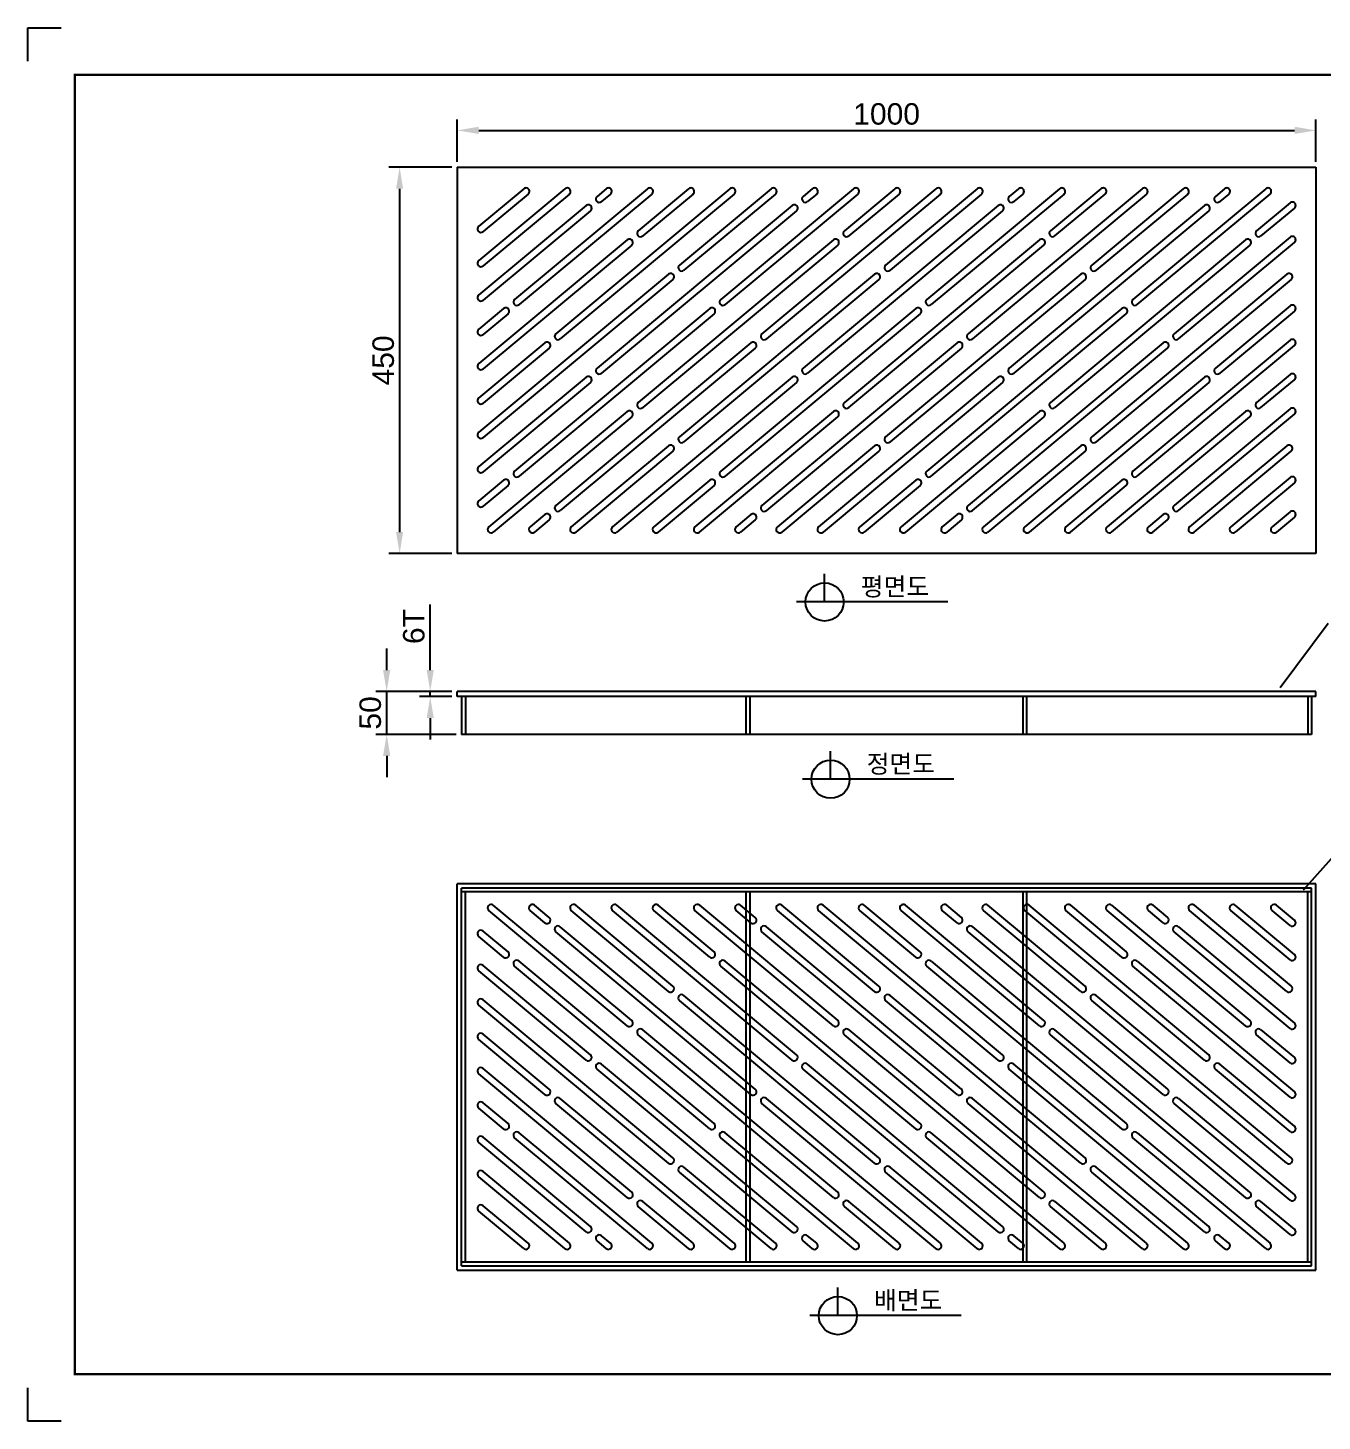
# Model space of a CAD drawing. Header units: millimetres. Extents: x 3004 to 5300, y 908 to 2531.
# Drawn here: x 3004 to 4512, y 908 to 2531 of the extents above; entities that cross this region are included whole.
import ezdxf
from ezdxf.enums import TextEntityAlignment as Align

# ---------------------------------------------------------------- set-up
doc = ezdxf.new("R2010")
doc.units = ezdxf.units.MM
for name, color, linetype in [('LAYOUT', 7, 'Continuous'), ('TEXT', 7, 'Continuous'), ('압연강', 40, 'Continuous')]:
    doc.layers.add(name, color=color, linetype=linetype)
doc.styles.get("Standard").update_dxf_attribs({"font": 'arial.ttf'})
doc.dimstyles.new('ISO-25', dxfattribs={"dimscale": 10, "dimtxt": 2.5, "dimasz": 2.5, "dimexe": 1.25, "dimexo": 0.625, "dimtad": 1, "dimtxsty": 'Standard', "dimcen": 2.5, "dimadec": 0, "dimazin": 0, "dimtfac": 1, "dimtmove": 0, "dimatfit": 3, "dimfxl": 1, "dimarcsym": 0})

# ---------------------------------------------------------------- blocks, each defined once
blk = doc.blocks.new('*D3')
at = {"color": 0, "lineweight": -2, "transparency": 16777216}
for p, q in [((3504.5, 2374.6), (3504.5, 2423.9)), ((4504.5, 2374.6), (4504.5, 2423.9)), ((3529.5, 2411.4), (4479.5, 2411.4))]:
    blk.add_line(p, q, dxfattribs=at)
at = {"color": 0, "transparency": 16777216}
for points in [[(3529.5, 2415.6), (3529.5, 2407.2), (3504.5, 2411.4)], [(4479.5, 2415.6), (4479.5, 2407.2), (4504.5, 2411.4)]]:
    blk.add_solid(points, dxfattribs=at)
at = {"layer": 'Defpoints', "color": 0, "transparency": 16777216}
for p in [(4504.5, 2411.4), (3504.5, 2368.4), (4504.5, 2368.4)]:
    blk.add_point(p, dxfattribs=at)
at = {"color": 0, "transparency": 16777216, "insert": (4004.5, 2430.4), "char_height": 25, "attachment_point": 5}
blk.add_mtext('1000', dxfattribs=at)
blk = doc.blocks.new('*D4')
at = {"color": 0, "lineweight": -2, "transparency": 16777216}
for p, q in [((3498.2, 2368.4), (3424.9, 2368.4)), ((3437.4, 2343.4), (3437.4, 1943.4)), ((3498.2, 1918.4), (3424.9, 1918.4))]:
    blk.add_line(p, q, dxfattribs=at)
at = {"color": 0, "transparency": 16777216}
for points in [[(3433.2, 2343.4), (3441.5, 2343.4), (3437.4, 2368.4)], [(3433.2, 1943.4), (3441.5, 1943.4), (3437.4, 1918.4)]]:
    blk.add_solid(points, dxfattribs=at)
at = {"layer": 'Defpoints', "color": 0, "transparency": 16777216}
for p in [(3504.5, 2368.4), (3437.4, 1918.4), (3504.5, 1918.4)]:
    blk.add_point(p, dxfattribs=at)
at = {"color": 0, "transparency": 16777216, "insert": (3418.4, 2143.4), "char_height": 25, "attachment_point": 5, "rotation": 90}
blk.add_mtext('450', dxfattribs=at)
blk = doc.blocks.new('*D5')
at = {"color": 0, "lineweight": -2, "transparency": 16777216}
for p, q in [((3422.3, 1782.7), (3422.3, 1807.7)), ((3498.2, 1757.7), (3409.8, 1757.7)), ((3422.3, 1707.7), (3422.3, 1757.7)), ((3503.2, 1707.7), (3409.8, 1707.7)), ((3422.3, 1682.7), (3422.3, 1657.7))]:
    blk.add_line(p, q, dxfattribs=at)
at = {"color": 0, "transparency": 16777216}
for points in [[(3418.1, 1782.7), (3426.5, 1782.7), (3422.3, 1757.7)], [(3418.1, 1682.7), (3426.5, 1682.7), (3422.3, 1707.7)]]:
    blk.add_solid(points, dxfattribs=at)
at = {"layer": 'Defpoints', "color": 0, "transparency": 16777216}
for p in [(3422.3, 1757.7), (3504.5, 1757.7), (3509.5, 1707.7)]:
    blk.add_point(p, dxfattribs=at)
at = {"color": 0, "transparency": 16777216, "insert": (3403.3, 1732.7), "char_height": 25, "attachment_point": 5, "rotation": 90}
blk.add_mtext('50', dxfattribs=at)
blk = doc.blocks.new('*D6')
at = {"color": 0, "lineweight": -2, "transparency": 16777216}
for p, q in [((3473, 1782.7), (3473, 1858.9)), ((3498.2, 1757.7), (3460.5, 1757.7)), ((3473, 1751.7), (3473, 1757.7)), ((3498.2, 1751.7), (3460.5, 1751.7)), ((3473, 1726.7), (3473, 1701.7))]:
    blk.add_line(p, q, dxfattribs=at)
at = {"color": 0, "transparency": 16777216}
for points in [[(3468.9, 1782.7), (3477.2, 1782.7), (3473, 1757.7)], [(3468.9, 1726.7), (3477.2, 1726.7), (3473, 1751.7)]]:
    blk.add_solid(points, dxfattribs=at)
at = {"layer": 'Defpoints', "color": 0, "transparency": 16777216}
for p in [(3473, 1757.7), (3504.5, 1757.7), (3504.5, 1751.7)]:
    blk.add_point(p, dxfattribs=at)
at = {"color": 0, "transparency": 16777216, "insert": (3454, 1833.3), "char_height": 25, "attachment_point": 5, "rotation": 90}
blk.add_mtext('6T', dxfattribs=at)

msp = doc.modelspace()

# ---------------------------------------------------------------- linework, layer by layer
for p, q in [((3004.485, 2530.828), (3043.134, 2530.828)), ((3004.485, 2492.179), (3004.485, 2530.828)), ((3504.454, 2368.384), (4504.454, 2368.384)), ((3504.454, 2368.384), (3504.454, 1918.384)), ((4504.454, 2368.384), (4504.454, 1918.384)), ((4504.454, 1918.384), (3504.454, 1918.384)), ((3932.292, 1861.95), (3932.292, 1894.721)), ((4075.934, 1861.95), (3899.521, 1861.95)), ((4504.454, 1757.657), (3504.454, 1757.657)), ((3504.454, 1751.657), (3504.454, 1757.657)), ((4504.454, 1751.657), (4504.454, 1757.657)), ((4504.454, 1751.657), (3504.454, 1751.657)), ((3509.454, 1751.657), (3509.454, 1707.657)), ((3513.954, 1751.657), (3513.954, 1707.657)), ((3840.954, 1707.657), (3840.954, 1751.657)), ((3845.454, 1707.657), (3845.454, 1751.657)), ((4163.454, 1707.657), (4163.454, 1751.657)), ((4167.954, 1707.657), (4167.954, 1751.657)), ((4494.954, 1751.657), (4494.954, 1707.657)), ((4499.454, 1751.657), (4499.454, 1707.657)), ((4499.454, 1707.657), (3509.454, 1707.657)), ((3939.214, 1655.449), (3939.214, 1688.22)), ((4082.856, 1655.449), (3906.443, 1655.449)), ((4504.454, 1533.649), (3504.454, 1533.649)), ((3504.454, 1083.649), (3504.454, 1533.649)), ((4499.454, 1528.649), (3509.454, 1528.649)), ((3509.454, 1088.649), (3509.454, 1528.649)), ((4499.454, 1088.649), (4499.454, 1528.649)), ((4504.454, 1083.649), (4504.454, 1533.649)), ((4499.454, 1524.149), (3509.454, 1524.149)), ((3513.954, 1093.149), (3513.954, 1524.149)), ((3840.954, 1093.149), (3840.954, 1524.149)), ((3845.454, 1093.149), (3845.454, 1524.149)), ((4163.454, 1093.149), (4163.454, 1524.149)), ((4167.954, 1093.149), (4167.954, 1524.149)), ((4494.954, 1093.149), (4494.954, 1524.149)), ((3509.454, 1093.149), (4499.454, 1093.149)), ((3509.454, 1088.649), (4499.454, 1088.649)), ((3504.454, 1083.649), (4504.454, 1083.649)), ((3947.764, 1030.478), (3947.764, 1063.249)), ((4091.406, 1030.478), (3914.992, 1030.478)), ((3004.485, 907.586), (3004.485, 946.235)), ((3043.134, 907.586), (3004.485, 907.586))]:
    msp.add_line(p, q)
at = {"color": 4}
for p, q in [((4462.761, 1762.338), (4518.848, 1837.412)), ((4490.093, 1526.418), (4552.214, 1596.581))]:
    msp.add_line(p, q, dxfattribs=at)
for centre in [(3932.292, 1861.95), (3939.214, 1655.449), (3947.764, 1030.478)]:
    msp.add_circle(centre, 22.209)
at = {"layer": 'LAYOUT'}
msp.add_line((3059.14, 1027.826), (3059.14, 962.241), dxfattribs=at)
at = {"layer": 'LAYOUT', "const_width": 2.733}
msp.add_lwpolyline([(3059.14, 962.241), (5245.324, 962.241), (5245.324, 2476.173), (3059.14, 2476.173)], close=True, dxfattribs=at)
at = {"layer": '압연강'}
for p, q in [((3629.957, 2343.384), (3529.454, 2259.631)), ((3581.957, 2343.384), (3529.454, 2299.631)), ((3725.957, 2343.384), (3571.332, 2214.53)), ((3821.957, 2343.384), (3619.332, 2174.53)), ((3677.957, 2343.384), (3667.332, 2334.53)), ((3773.957, 2343.384), (3715.332, 2294.53)), ((3869.957, 2343.384), (3763.332, 2254.53)), ((3965.957, 2343.384), (3811.332, 2214.53)), ((4061.957, 2343.384), (3859.332, 2174.53)), ((3917.957, 2343.384), (3907.332, 2334.53)), ((4013.957, 2343.384), (3955.332, 2294.53)), ((4109.957, 2343.384), (4003.332, 2254.53)), ((4205.957, 2343.384), (4051.332, 2214.53)), ((4301.957, 2343.384), (4099.332, 2174.53)), ((4157.957, 2343.384), (4147.332, 2334.53)), ((4253.957, 2343.384), (4195.332, 2294.53)), ((4349.957, 2343.384), (4243.332, 2254.53)), ((4445.957, 2343.384), (4291.332, 2214.53)), ((4397.957, 2343.384), (4387.332, 2334.53)), ((3654.49, 2323.828), (3529.454, 2219.631)), ((3635.079, 2337.239), (3534.575, 2253.486)), ((3587.079, 2337.239), (3534.575, 2293.486)), ((3731.079, 2337.239), (3576.454, 2208.384)), ((3827.079, 2337.239), (3624.454, 2168.384)), ((3894.49, 2323.828), (3667.332, 2134.53)), ((3683.079, 2337.239), (3672.454, 2328.384)), ((3779.079, 2337.239), (3720.454, 2288.384)), ((3875.079, 2337.239), (3768.454, 2248.384)), ((3971.079, 2337.239), (3816.454, 2208.384)), ((4067.079, 2337.239), (3864.454, 2168.384)), ((4134.49, 2323.828), (3907.332, 2134.53)), ((3923.079, 2337.239), (3912.454, 2328.384)), ((4019.079, 2337.239), (3960.454, 2288.384)), ((4115.079, 2337.239), (4008.454, 2248.384)), ((4211.079, 2337.239), (4056.454, 2208.384)), ((4307.079, 2337.239), (4104.454, 2168.384)), ((4374.49, 2323.828), (4147.332, 2134.53)), ((4163.079, 2337.239), (4152.454, 2328.384)), ((4200.454, 2288.384), (4259.079, 2337.239)), ((4355.079, 2337.239), (4248.454, 2248.384)), ((4296.454, 2208.384), (4451.079, 2337.239)), ((4403.079, 2337.239), (4392.454, 2328.384)), ((4474.332, 2327.03), (4435.332, 2294.53)), ((3659.612, 2317.683), (3534.575, 2213.486)), ((3899.612, 2317.683), (3672.454, 2128.384)), ((4139.612, 2317.683), (3912.454, 2128.384)), ((4379.612, 2317.683), (4152.454, 2128.384)), ((4479.454, 2320.884), (4440.454, 2288.384)), ((3702.49, 2283.828), (3529.454, 2139.631)), ((3707.612, 2277.683), (3534.575, 2133.486)), ((3942.49, 2283.828), (3715.332, 2094.53)), ((3947.612, 2277.683), (3720.454, 2088.384)), ((4182.49, 2283.829), (3955.332, 2094.53)), ((3960.454, 2088.384), (4187.612, 2277.683)), ((4422.49, 2283.828), (4195.332, 2094.53)), ((4427.612, 2277.683), (4200.454, 2088.384)), ((4474.332, 2287.03), (4339.332, 2174.53)), ((4344.454, 2168.384), (4479.454, 2280.884)), ((3750.49, 2243.828), (3529.454, 2059.631)), ((3990.49, 2243.829), (3763.332, 2054.53)), ((4230.49, 2243.828), (4003.332, 2054.53)), ((4470.49, 2243.828), (4243.332, 2054.53)), ((3755.612, 2237.683), (3534.575, 2053.486)), ((3995.612, 2237.683), (3768.454, 2048.384)), ((4235.612, 2237.683), (4008.454, 2048.384)), ((4475.612, 2237.683), (4248.454, 2048.384)), ((3558.49, 2203.828), (3529.454, 2179.631)), ((3563.612, 2197.683), (3534.575, 2173.486)), ((3798.49, 2203.828), (3571.332, 2014.53)), ((3803.612, 2197.683), (3576.454, 2008.384)), ((4038.49, 2203.828), (3811.332, 2014.53)), ((4043.612, 2197.683), (3816.454, 2008.384)), ((4278.49, 2203.828), (4051.332, 2014.53)), ((4056.454, 2008.384), (4283.612, 2197.683)), ((4474.332, 2207.03), (4387.332, 2134.53)), ((4479.454, 2200.884), (4392.454, 2128.384)), ((3606.49, 2163.828), (3529.454, 2099.631)), ((3846.49, 2163.828), (3619.332, 1974.53)), ((4086.49, 2163.828), (3859.332, 1974.53)), ((4326.49, 2163.829), (4099.332, 1974.53)), ((4474.332, 2167.03), (4291.332, 2014.53)), ((4296.454, 2008.384), (4479.454, 2160.884)), ((3611.612, 2157.683), (3534.575, 2093.486)), ((3851.612, 2157.683), (3624.454, 1968.384)), ((4091.612, 2157.683), (3864.454, 1968.384)), ((4104.454, 1968.384), (4331.612, 2157.683)), ((4474.332, 2127.03), (4435.332, 2094.53)), ((3654.49, 2123.828), (3529.454, 2019.631)), ((3659.612, 2117.683), (3534.575, 2013.486)), ((3894.49, 2123.828), (3685.332, 1949.53)), ((3899.612, 2117.683), (3690.454, 1943.384)), ((4134.49, 2123.828), (3925.332, 1949.53)), ((4139.612, 2117.683), (3930.454, 1943.384)), ((4374.49, 2123.828), (4165.332, 1949.53)), ((4379.612, 2117.683), (4170.454, 1943.384)), ((4440.454, 2088.384), (4479.454, 2120.884)), ((3702.49, 2083.828), (3541.332, 1949.53)), ((3942.49, 2083.829), (3781.332, 1949.53)), ((4182.49, 2083.828), (4021.332, 1949.53)), ((4422.49, 2083.829), (4261.332, 1949.53)), ((4474.332, 2087.03), (4339.332, 1974.53)), ((4344.454, 1968.384), (4479.454, 2080.884)), ((3707.612, 2077.683), (3546.454, 1943.384)), ((3786.454, 1943.384), (3947.612, 2077.683)), ((4187.612, 2077.683), (4026.454, 1943.384)), ((4266.454, 1943.384), (4427.612, 2077.683)), ((3750.49, 2043.828), (3637.332, 1949.53)), ((3755.612, 2037.683), (3642.454, 1943.384)), ((3990.49, 2043.828), (3877.332, 1949.53)), ((3995.612, 2037.683), (3882.454, 1943.384)), ((4230.49, 2043.828), (4117.332, 1949.53)), ((4235.612, 2037.683), (4122.454, 1943.384)), ((4470.49, 2043.829), (4357.332, 1949.53)), ((4362.454, 1943.384), (4475.612, 2037.683)), ((3558.49, 2003.828), (3529.454, 1979.631)), ((3563.612, 1997.683), (3534.575, 1973.486)), ((3798.49, 2003.828), (3733.332, 1949.53)), ((3803.612, 1997.683), (3738.454, 1943.384)), ((4038.49, 2003.828), (3973.332, 1949.53)), ((4043.612, 1997.683), (3978.454, 1943.384)), ((4278.49, 2003.829), (4213.332, 1949.53)), ((4218.454, 1943.384), (4283.612, 1997.683)), ((4474.332, 2007.03), (4405.332, 1949.53)), ((4479.454, 2000.884), (4410.454, 1943.384)), ((4474.332, 1967.03), (4453.332, 1949.53)), ((3606.49, 1963.828), (3589.332, 1949.53)), ((3611.612, 1957.683), (3594.454, 1943.384)), ((3846.49, 1963.828), (3829.332, 1949.53)), ((3851.612, 1957.683), (3834.454, 1943.384)), ((4086.49, 1963.828), (4069.332, 1949.53)), ((4091.612, 1957.683), (4074.454, 1943.384)), ((4326.49, 1963.829), (4309.332, 1949.53)), ((4314.454, 1943.384), (4331.612, 1957.683)), ((4479.454, 1960.884), (4458.454, 1943.384)), ((3702.49, 1368.205), (3541.332, 1502.503)), ((3707.612, 1374.351), (3546.454, 1508.649)), ((3606.49, 1488.205), (3589.332, 1502.503)), ((3611.612, 1494.351), (3594.454, 1508.649)), ((3750.49, 1408.205), (3637.332, 1502.503)), ((3755.612, 1414.351), (3642.454, 1508.649)), ((3894.49, 1328.205), (3685.332, 1502.503)), ((3899.612, 1334.351), (3690.454, 1508.649)), ((3798.49, 1448.205), (3733.332, 1502.503)), ((3803.612, 1454.351), (3738.454, 1508.649)), ((3942.49, 1368.205), (3781.332, 1502.503)), ((3786.454, 1508.649), (3947.612, 1374.351)), ((3846.49, 1488.205), (3829.332, 1502.503)), ((3851.612, 1494.351), (3834.454, 1508.649)), ((3990.49, 1408.205), (3877.332, 1502.503)), ((3995.612, 1414.351), (3882.454, 1508.649)), ((4134.49, 1328.205), (3925.332, 1502.503)), ((4139.612, 1334.351), (3930.454, 1508.649)), ((4038.49, 1448.205), (3973.332, 1502.503)), ((4043.612, 1454.351), (3978.454, 1508.649)), ((4182.49, 1368.205), (4021.332, 1502.503)), ((4187.612, 1374.351), (4026.454, 1508.649)), ((4086.49, 1488.205), (4069.332, 1502.503)), ((4091.612, 1494.351), (4074.454, 1508.649)), ((4230.49, 1408.205), (4117.332, 1502.503)), ((4235.612, 1414.351), (4122.454, 1508.649)), ((4374.49, 1328.205), (4165.332, 1502.503)), ((4379.612, 1334.351), (4170.454, 1508.649)), ((4278.49, 1448.205), (4213.332, 1502.503)), ((4218.454, 1508.649), (4283.612, 1454.351)), ((4422.49, 1368.205), (4261.332, 1502.503)), ((4266.454, 1508.649), (4427.612, 1374.351)), ((4326.49, 1488.205), (4309.332, 1502.503)), ((4314.454, 1508.649), (4331.612, 1494.351)), ((4470.49, 1408.205), (4357.332, 1502.503)), ((4362.454, 1508.649), (4475.612, 1414.351)), ((4474.332, 1445.003), (4405.332, 1502.503)), ((4479.454, 1451.149), (4410.454, 1508.649)), ((4474.332, 1485.003), (4453.332, 1502.503)), ((4479.454, 1491.149), (4458.454, 1508.649)), ((3563.612, 1454.351), (3534.575, 1478.548)), ((3846.49, 1288.205), (3619.332, 1477.503)), ((3851.612, 1294.351), (3624.454, 1483.649)), ((4086.49, 1288.205), (3859.332, 1477.503)), ((4091.612, 1294.351), (3864.454, 1483.649)), ((4326.49, 1288.205), (4099.332, 1477.503)), ((4104.454, 1483.649), (4331.612, 1294.351)), ((4474.332, 1365.003), (4339.332, 1477.503)), ((4344.454, 1483.649), (4479.454, 1371.149)), ((3558.49, 1448.205), (3529.454, 1472.402)), ((3654.49, 1328.205), (3529.454, 1432.402)), ((3659.612, 1334.351), (3534.575, 1438.548)), ((3798.49, 1248.205), (3571.332, 1437.503)), ((3803.612, 1254.351), (3576.454, 1443.649)), ((4038.49, 1248.205), (3811.332, 1437.503)), ((4043.612, 1254.351), (3816.454, 1443.649)), ((4278.49, 1248.205), (4051.332, 1437.503)), ((4056.454, 1443.649), (4283.612, 1254.351)), ((4474.332, 1285.003), (4291.332, 1437.503)), ((4296.454, 1443.649), (4479.454, 1291.149)), ((3755.612, 1214.351), (3534.575, 1398.548)), ((3990.49, 1208.205), (3763.332, 1397.503)), ((3995.612, 1214.351), (3768.454, 1403.649)), ((4230.49, 1208.205), (4003.332, 1397.503)), ((4235.612, 1214.351), (4008.454, 1403.649)), ((4470.49, 1208.205), (4243.332, 1397.503)), ((4475.612, 1214.351), (4248.454, 1403.649)), ((3750.49, 1208.205), (3529.454, 1392.402)), ((3947.612, 1174.351), (3720.454, 1363.649)), ((3960.454, 1363.649), (4187.612, 1174.351)), ((4427.612, 1174.351), (4200.454, 1363.649)), ((4440.454, 1363.649), (4479.454, 1331.149)), ((3606.49, 1288.205), (3529.454, 1352.402)), ((3611.612, 1294.351), (3534.575, 1358.548)), ((3942.49, 1168.205), (3715.332, 1357.503)), ((4182.49, 1168.205), (3955.332, 1357.503)), ((4422.49, 1168.205), (4195.332, 1357.503)), ((4474.332, 1325.003), (4435.332, 1357.503)), ((3707.612, 1174.351), (3534.575, 1318.548)), ((3894.49, 1128.205), (3667.332, 1317.503)), ((3899.612, 1134.351), (3672.454, 1323.649)), ((4134.49, 1128.205), (3907.332, 1317.503)), ((4139.612, 1134.351), (3912.454, 1323.649)), ((4374.49, 1128.205), (4147.332, 1317.503)), ((4379.612, 1134.351), (4152.454, 1323.649)), ((4474.332, 1245.003), (4387.332, 1317.503)), ((4479.454, 1251.149), (4392.454, 1323.649)), ((3702.49, 1168.205), (3529.454, 1312.402)), ((3827.079, 1114.795), (3624.454, 1283.649)), ((4067.079, 1114.795), (3864.454, 1283.649)), ((4307.079, 1114.795), (4104.454, 1283.649)), ((4344.454, 1283.649), (4479.454, 1171.149)), ((3558.49, 1248.205), (3529.454, 1272.402)), ((3563.612, 1254.351), (3534.575, 1278.548)), ((3821.957, 1108.649), (3619.332, 1277.503)), ((4061.957, 1108.649), (3859.332, 1277.503)), ((4301.957, 1108.649), (4099.332, 1277.503)), ((4474.332, 1165.003), (4339.332, 1277.503)), ((3659.612, 1134.351), (3534.575, 1238.548)), ((3725.957, 1108.649), (3571.332, 1237.503)), ((3731.079, 1114.795), (3576.454, 1243.649)), ((3965.957, 1108.649), (3811.332, 1237.503)), ((3971.079, 1114.795), (3816.454, 1243.649)), ((4205.957, 1108.649), (4051.332, 1237.503)), ((4211.079, 1114.795), (4056.454, 1243.649)), ((4445.957, 1108.649), (4291.332, 1237.503)), ((4296.454, 1243.649), (4451.079, 1114.795)), ((3654.49, 1128.205), (3529.454, 1232.402)), ((3875.079, 1114.795), (3768.454, 1203.649)), ((4115.079, 1114.795), (4008.454, 1203.649)), ((4355.079, 1114.795), (4248.454, 1203.649)), ((3629.957, 1108.649), (3529.454, 1192.402)), ((3635.079, 1114.795), (3534.575, 1198.548)), ((3869.957, 1108.649), (3763.332, 1197.503)), ((4109.957, 1108.649), (4003.332, 1197.503)), ((4349.957, 1108.649), (4243.332, 1197.503)), ((3587.079, 1114.795), (3534.575, 1158.548)), ((3773.957, 1108.649), (3715.332, 1157.503)), ((3779.079, 1114.795), (3720.454, 1163.649)), ((4013.957, 1108.649), (3955.332, 1157.503)), ((4019.079, 1114.795), (3960.454, 1163.649)), ((4253.957, 1108.649), (4195.332, 1157.503)), ((4200.454, 1163.649), (4259.079, 1114.795)), ((4474.332, 1125.003), (4435.332, 1157.503)), ((4479.454, 1131.149), (4440.454, 1163.649)), ((3581.957, 1108.649), (3529.454, 1152.402)), ((3683.079, 1114.795), (3672.454, 1123.649)), ((3923.079, 1114.795), (3912.454, 1123.649)), ((4163.079, 1114.795), (4152.454, 1123.649)), ((4403.079, 1114.795), (4392.454, 1123.649)), ((3677.957, 1108.649), (3667.332, 1117.503)), ((3917.957, 1108.649), (3907.332, 1117.503)), ((4157.957, 1108.649), (4147.332, 1117.503)), ((4397.957, 1108.649), (4387.332, 1117.503))]:
    msp.add_line(p, q, dxfattribs=at)
for centre, start, end in [((3584.518, 2340.312), 309.805571, 129.805571), ((3632.518, 2340.312), 309.805571, 129.805571), ((3680.518, 2340.312), 309.805571, 129.805571), ((3728.518, 2340.312), 309.805571, 129.805571), ((3776.518, 2340.312), 309.805571, 129.805571), ((3824.518, 2340.312), 309.805571, 129.805571), ((3872.518, 2340.312), 309.805571, 129.805571), ((3920.518, 2340.312), 309.805571, 129.805571), ((3968.518, 2340.312), 309.805571, 129.805571), ((4016.518, 2340.312), 309.805571, 129.805571), ((4064.518, 2340.312), 309.805571, 129.805571), ((4112.518, 2340.312), 309.805571, 129.805571), ((4160.518, 2340.312), 309.805571, 129.805571), ((4208.518, 2340.312), 309.805571, 129.805571), ((4256.518, 2340.312), 309.805571, 129.805571), ((4304.518, 2340.312), 309.805571, 129.805571), ((4352.518, 2340.312), 309.805571, 129.805571), ((4400.518, 2340.312), 309.805571, 129.805571), ((4448.518, 2340.312), 309.805571, 129.805571), ((3657.051, 2320.756), 309.805571, 129.805571), ((3669.893, 2331.457), 129.805571, 309.805571), ((3897.051, 2320.756), 309.805571, 129.805571), ((3909.893, 2331.457), 129.805571, 309.805571), ((4137.051, 2320.756), 309.805571, 129.805571), ((4149.893, 2331.457), 129.805571, 309.805571), ((4377.051, 2320.756), 309.805571, 129.805571), ((4389.893, 2331.457), 129.805571, 309.805571), ((4476.893, 2323.957), 309.805571, 129.805571), ((3532.014, 2296.559), 129.805571, 309.805571), ((3717.893, 2291.457), 129.805571, 309.805571), ((3957.893, 2291.457), 129.805571, 309.805571), ((4197.893, 2291.457), 129.805571, 309.805571), ((4437.893, 2291.457), 129.805571, 309.805571), ((3705.051, 2280.756), 309.805571, 129.805571), ((3945.051, 2280.756), 309.805571, 129.805571), ((4185.051, 2280.756), 309.805571, 129.805571), ((4425.051, 2280.756), 309.805571, 129.805571), ((4476.893, 2283.957), 309.805571, 129.805571), ((3532.014, 2256.559), 129.805571, 309.805571), ((3753.051, 2240.756), 309.805571, 129.805571), ((3765.893, 2251.457), 129.805571, 309.805571), ((3993.051, 2240.756), 309.805571, 129.805571), ((4005.893, 2251.457), 129.805571, 309.805571), ((4233.051, 2240.756), 309.805571, 129.805571), ((4245.893, 2251.457), 129.805571, 309.805571), ((4473.051, 2240.756), 309.805571, 129.805571), ((3532.014, 2216.559), 129.805571, 309.805571), ((3573.893, 2211.457), 129.805571, 309.805571), ((3813.893, 2211.457), 129.805571, 309.805571), ((4053.893, 2211.457), 129.805571, 309.805571), ((4293.893, 2211.457), 129.805571, 309.805571), ((4476.893, 2203.957), 309.805571, 129.805571), ((3561.051, 2200.756), 309.805571, 129.805571), ((3801.051, 2200.756), 309.805571, 129.805571), ((4041.051, 2200.756), 309.805571, 129.805571), ((4281.051, 2200.756), 309.805571, 129.805571), ((3532.014, 2176.559), 129.805571, 309.805571), ((3609.051, 2160.756), 309.805571, 129.805571), ((3621.893, 2171.457), 129.805571, 309.805571), ((3621.893, 2171.457), 129.805571, 309.805571), ((3849.051, 2160.756), 309.805571, 129.805571), ((3861.893, 2171.457), 129.805571, 309.805571), ((4089.051, 2160.756), 309.805571, 129.805571), ((4101.893, 2171.457), 129.805571, 309.805571), ((4329.051, 2160.756), 309.805571, 129.805571), ((4341.893, 2171.457), 129.805571, 309.805571), ((4476.893, 2163.957), 309.805571, 129.805571), ((3532.014, 2136.559), 129.805571, 309.805571), ((3669.893, 2131.457), 129.805571, 309.805571), ((3909.893, 2131.457), 129.805571, 309.805571), ((4149.893, 2131.457), 129.805571, 309.805571), ((4389.893, 2131.457), 129.805571, 309.805571), ((4476.893, 2123.957), 309.805571, 129.805571), ((3657.051, 2120.756), 309.805571, 129.805571), ((3897.051, 2120.756), 309.805571, 129.805571), ((4137.051, 2120.756), 309.805571, 129.805571), ((4377.051, 2120.756), 309.805571, 129.805571), ((3532.014, 2096.559), 129.805571, 309.805571), ((3717.893, 2091.457), 129.805571, 309.805571), ((3957.893, 2091.457), 129.805571, 309.805571), ((4197.893, 2091.457), 129.805571, 309.805571), ((4437.893, 2091.457), 129.805571, 309.805571), ((3705.051, 2080.756), 309.805571, 129.805571), ((3945.051, 2080.756), 309.805571, 129.805571), ((4185.051, 2080.756), 309.805571, 129.805571), ((4425.051, 2080.756), 309.805571, 129.805571), ((4476.893, 2083.957), 309.805571, 129.805571), ((3532.014, 2056.559), 129.805571, 309.805571), ((3765.893, 2051.457), 129.805571, 309.805571), ((4005.893, 2051.457), 129.805571, 309.805571), ((4245.893, 2051.457), 129.805571, 309.805571), ((3753.051, 2040.756), 309.805571, 129.805571), ((3993.051, 2040.756), 309.805571, 129.805571), ((4233.051, 2040.756), 309.805571, 129.805571), ((4473.051, 2040.756), 309.805571, 129.805571), ((3532.014, 2016.559), 129.805571, 309.805571), ((3573.893, 2011.457), 129.805571, 309.805571), ((3813.893, 2011.457), 129.805571, 309.805571), ((4053.893, 2011.457), 129.805571, 309.805571), ((4293.893, 2011.457), 129.805571, 309.805571), ((3561.051, 2000.756), 309.805571, 129.805571), ((3801.051, 2000.756), 309.805571, 129.805571), ((4041.051, 2000.756), 309.805571, 129.805571), ((4281.051, 2000.756), 309.805571, 129.805571), ((4476.893, 2003.957), 309.805571, 129.805571), ((3532.014, 1976.559), 129.805571, 309.805571), ((3609.051, 1960.756), 309.805571, 129.805571), ((3621.893, 1971.457), 129.805571, 309.805571), ((3849.051, 1960.756), 309.805571, 129.805571), ((3861.893, 1971.457), 129.805571, 309.805571), ((4089.051, 1960.756), 309.805571, 129.805571), ((4101.893, 1971.457), 129.805571, 309.805571), ((4329.051, 1960.756), 309.805571, 129.805571), ((4341.893, 1971.457), 129.805571, 309.805571), ((4476.893, 1963.957), 309.805571, 129.805571), ((3543.893, 1946.457), 129.805571, 309.805571), ((3591.893, 1946.457), 129.805571, 309.805571), ((3639.893, 1946.457), 129.805571, 309.805571), ((3687.893, 1946.457), 129.805571, 309.805571), ((3735.893, 1946.457), 129.805571, 309.805571), ((3783.893, 1946.457), 129.805571, 309.805571), ((3831.893, 1946.457), 129.805571, 309.805571), ((3879.893, 1946.457), 129.805571, 309.805571), ((3927.893, 1946.457), 129.805571, 309.805571), ((3975.893, 1946.457), 129.805571, 309.805571), ((4023.893, 1946.457), 129.805571, 309.805571), ((4071.893, 1946.457), 129.805571, 309.805571), ((4119.893, 1946.457), 129.805571, 309.805571), ((4167.893, 1946.457), 129.805571, 309.805571), ((4215.893, 1946.457), 129.805571, 309.805571), ((4263.893, 1946.457), 129.805571, 309.805571), ((4311.893, 1946.457), 129.805571, 309.805571), ((4359.893, 1946.457), 129.805571, 309.805571), ((4407.893, 1946.457), 129.805571, 309.805571), ((4455.893, 1946.457), 129.805571, 309.805571), ((3543.893, 1505.576), 50.194429, 230.194429), ((3591.893, 1505.576), 50.194429, 230.194429), ((3609.051, 1491.278), 230.194429, 50.194429), ((3639.893, 1505.576), 50.194429, 230.194429), ((3687.893, 1505.576), 50.194429, 230.194429), ((3735.893, 1505.576), 50.194429, 230.194429), ((3783.893, 1505.576), 50.194429, 230.194429), ((3831.893, 1505.576), 50.194429, 230.194429), ((3849.051, 1491.278), 230.194429, 50.194429), ((3879.893, 1505.576), 50.194429, 230.194429), ((3927.893, 1505.576), 50.194429, 230.194429), ((3975.893, 1505.576), 50.194429, 230.194429), ((4023.893, 1505.576), 50.194429, 230.194429), ((4071.893, 1505.576), 50.194429, 230.194429), ((4089.051, 1491.278), 230.194429, 50.194429), ((4119.893, 1505.576), 50.194429, 230.194429), ((4167.893, 1505.576), 50.194429, 230.194429), ((4215.893, 1505.576), 50.194429, 230.194429), ((4263.893, 1505.576), 50.194429, 230.194429), ((4311.893, 1505.576), 50.194429, 230.194429), ((4329.051, 1491.278), 230.194429, 50.194429), ((4359.893, 1505.576), 50.194429, 230.194429), ((4407.893, 1505.576), 50.194429, 230.194429), ((4455.893, 1505.576), 50.194429, 230.194429), ((3532.014, 1475.475), 50.194429, 230.194429), ((3621.893, 1480.576), 50.194429, 230.194429), ((3861.893, 1480.576), 50.194429, 230.194429), ((4101.893, 1480.576), 50.194429, 230.194429), ((4341.893, 1480.576), 50.194429, 230.194429), ((4476.893, 1488.076), 230.194429, 50.194429), ((3561.051, 1451.278), 230.194429, 50.194429), ((3801.051, 1451.278), 230.194429, 50.194429), ((4041.051, 1451.278), 230.194429, 50.194429), ((4281.051, 1451.278), 230.194429, 50.194429), ((4476.893, 1448.076), 230.194429, 50.194429), ((3532.014, 1435.475), 50.194429, 230.194429), ((3573.893, 1440.576), 50.194429, 230.194429), ((3813.893, 1440.576), 50.194429, 230.194429), ((4053.893, 1440.576), 50.194429, 230.194429), ((4293.893, 1440.576), 50.194429, 230.194429), ((3753.051, 1411.278), 230.194429, 50.194429), ((3993.051, 1411.278), 230.194429, 50.194429), ((4233.051, 1411.278), 230.194429, 50.194429), ((4473.051, 1411.278), 230.194429, 50.194429), ((3532.014, 1395.475), 50.194429, 230.194429), ((3765.893, 1400.576), 50.194429, 230.194429), ((4005.893, 1400.576), 50.194429, 230.194429), ((4245.893, 1400.576), 50.194429, 230.194429), ((3705.051, 1371.278), 230.194429, 50.194429), ((3717.893, 1360.576), 50.194429, 230.194429), ((3945.051, 1371.278), 230.194429, 50.194429), ((3957.893, 1360.576), 50.194429, 230.194429), ((4185.051, 1371.278), 230.194429, 50.194429), ((4197.893, 1360.576), 50.194429, 230.194429), ((4425.051, 1371.278), 230.194429, 50.194429), ((4437.893, 1360.576), 50.194429, 230.194429), ((4476.893, 1368.076), 230.194429, 50.194429), ((3532.014, 1355.475), 50.194429, 230.194429), ((3657.051, 1331.278), 230.194429, 50.194429), ((3897.051, 1331.278), 230.194429, 50.194429), ((4137.051, 1331.278), 230.194429, 50.194429), ((4377.051, 1331.278), 230.194429, 50.194429), ((4476.893, 1328.076), 230.194429, 50.194429), ((3532.014, 1315.475), 50.194429, 230.194429), ((3669.893, 1320.576), 50.194429, 230.194429), ((3909.893, 1320.576), 50.194429, 230.194429), ((4149.893, 1320.576), 50.194429, 230.194429), ((4389.893, 1320.576), 50.194429, 230.194429), ((3609.051, 1291.278), 230.194429, 50.194429), ((3621.893, 1280.576), 50.194429, 230.194429), ((3621.893, 1280.576), 50.194429, 230.194429), ((3849.051, 1291.278), 230.194429, 50.194429), ((3861.893, 1280.576), 50.194429, 230.194429), ((4089.051, 1291.278), 230.194429, 50.194429), ((4101.893, 1280.576), 50.194429, 230.194429), ((4329.051, 1291.278), 230.194429, 50.194429), ((4341.893, 1280.576), 50.194429, 230.194429), ((4476.893, 1288.076), 230.194429, 50.194429), ((3532.014, 1275.475), 50.194429, 230.194429), ((3561.051, 1251.278), 230.194429, 50.194429), ((3801.051, 1251.278), 230.194429, 50.194429), ((4041.051, 1251.278), 230.194429, 50.194429), ((4281.051, 1251.278), 230.194429, 50.194429), ((4476.893, 1248.076), 230.194429, 50.194429), ((3532.014, 1235.475), 50.194429, 230.194429), ((3573.893, 1240.576), 50.194429, 230.194429), ((3813.893, 1240.576), 50.194429, 230.194429), ((4053.893, 1240.576), 50.194429, 230.194429), ((4293.893, 1240.576), 50.194429, 230.194429), ((3753.051, 1211.278), 230.194429, 50.194429), ((3765.893, 1200.576), 50.194429, 230.194429), ((3993.051, 1211.278), 230.194429, 50.194429), ((4005.893, 1200.576), 50.194429, 230.194429), ((4233.051, 1211.278), 230.194429, 50.194429), ((4245.893, 1200.576), 50.194429, 230.194429), ((4473.051, 1211.278), 230.194429, 50.194429), ((3532.014, 1195.475), 50.194429, 230.194429), ((3705.051, 1171.278), 230.194429, 50.194429), ((3945.051, 1171.278), 230.194429, 50.194429), ((4185.051, 1171.278), 230.194429, 50.194429), ((4425.051, 1171.278), 230.194429, 50.194429), ((4476.893, 1168.076), 230.194429, 50.194429), ((3532.014, 1155.475), 50.194429, 230.194429), ((3717.893, 1160.576), 50.194429, 230.194429), ((3957.893, 1160.576), 50.194429, 230.194429), ((4197.893, 1160.576), 50.194429, 230.194429), ((4437.893, 1160.576), 50.194429, 230.194429), ((3657.051, 1131.278), 230.194429, 50.194429), ((3669.893, 1120.576), 50.194429, 230.194429), ((3897.051, 1131.278), 230.194429, 50.194429), ((3909.893, 1120.576), 50.194429, 230.194429), ((4137.051, 1131.278), 230.194429, 50.194429), ((4149.893, 1120.576), 50.194429, 230.194429), ((4377.051, 1131.278), 230.194429, 50.194429), ((4389.893, 1120.576), 50.194429, 230.194429), ((4476.893, 1128.076), 230.194429, 50.194429), ((3584.518, 1111.722), 230.194429, 50.194429), ((3632.518, 1111.722), 230.194429, 50.194429), ((3680.518, 1111.722), 230.194429, 50.194429), ((3728.518, 1111.722), 230.194429, 50.194429), ((3776.518, 1111.722), 230.194429, 50.194429), ((3824.518, 1111.722), 230.194429, 50.194429), ((3872.518, 1111.722), 230.194429, 50.194429), ((3920.518, 1111.722), 230.194429, 50.194429), ((3968.518, 1111.722), 230.194429, 50.194429), ((4016.518, 1111.722), 230.194429, 50.194429), ((4064.518, 1111.722), 230.194429, 50.194429), ((4112.518, 1111.722), 230.194429, 50.194429), ((4160.518, 1111.722), 230.194429, 50.194429), ((4208.518, 1111.722), 230.194429, 50.194429), ((4256.518, 1111.722), 230.194429, 50.194429), ((4304.518, 1111.722), 230.194429, 50.194429), ((4352.518, 1111.722), 230.194429, 50.194429), ((4400.518, 1111.722), 230.194429, 50.194429), ((4448.518, 1111.722), 230.194429, 50.194429)]:
    msp.add_arc(centre, 4, start, end, dxfattribs=at)

# ---------------------------------------------------------------- texts
at = {"layer": 'TEXT'}
for s, p in [('평면도', (4014.209, 1869.239)), ('정면도', (4021.13, 1662.738)), ('배면도', (4029.68, 1037.766))]:
    msp.add_text(s, height=21.125, dxfattribs=at).set_placement(p, align=Align.CENTER)

# ---------------------------------------------------------------- dimensions: what is measured, and where the dimension line sits
dim = msp.add_linear_dim(base=(4504.454, 2411.407), p1=(3504.454, 2368.384), p2=(4504.454, 2368.384), dimstyle='ISO-25')
dim.commit()
dim.dimension.update_dxf_attribs({"geometry": '*D3', "text_midpoint": (4004.454, 2430.422)})
for base, p1, p2, picture, middle in [((3437.379, 1918.384), (3504.454, 2368.384), (3504.454, 1918.384), '*D4', (3418.365, 2143.384)), ((3422.308, 1757.657), (3509.454, 1707.657), (3504.454, 1757.657), '*D5', (3403.293, 1732.657))]:
    dim = msp.add_linear_dim(base=base, p1=p1, p2=p2, angle=90, dimstyle='ISO-25')
    dim.commit()
    dim.dimension.update_dxf_attribs({"geometry": picture, "text_midpoint": middle})
dim = msp.add_linear_dim(base=(3473.041, 1757.657), p1=(3504.454, 1751.657), p2=(3504.454, 1757.657), angle=90, text='<>T', dimstyle='ISO-25')
dim.commit()
dim.dimension.update_dxf_attribs({"geometry": '*D6', "text_midpoint": (3454.027, 1833.28)})

doc.saveas('drawing.dxf')
